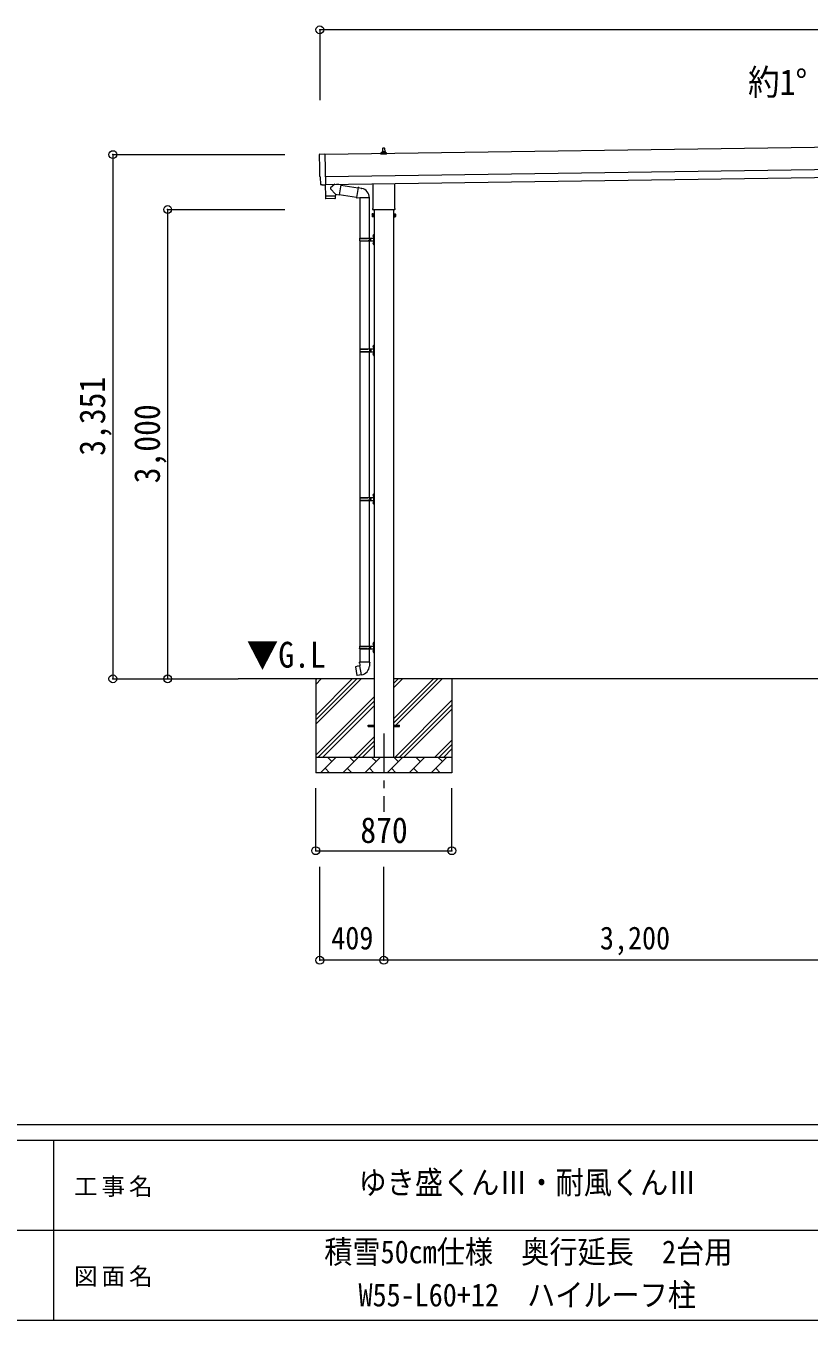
# Model space of a CAD drawing. Units: millimetres at full size, sheet at 1:50. Extents: x -14053 to 14053, y -9700 to 9700.
# Drawn here: x -924 to 4082, y -9700 to -1426 of the extents above; entities that cross this region are included whole.
import ezdxf
from ezdxf.enums import TextEntityAlignment as Align

# ---------------------------------------------------------------- set-up
doc = ezdxf.new("R2010")
doc.units = ezdxf.units.MM
doc.header["$LTSCALE"] = 50
doc.header["$PDMODE"] = 32
doc.header["$PDSIZE"] = 50
doc.linetypes.add('CHAIN1', pattern=[8, 5, -1, 1, -1])
for name, color, linetype, lineweight in [('0-1_Defpoints', 7, 'CHAIN1', 9), ('0-2_TEXT1', 4, 'Continuous', 9), ('0-3_SHAPE', 7, 'Continuous', 9), ('0-7_PARTS2', 7, 'Continuous', 9), ('0-8_TABLE1', 6, 'Continuous', 9), ('0-9_DIM1', 7, 'Continuous', 9), ('F-0', 7, 'Continuous', 9)]:
    doc.layers.add(name, color=color, linetype=linetype, lineweight=lineweight)
doc.styles.add('ＭＳ ゴシック', font='')
doc.styles.get('ＭＳ ゴシック').set_extended_font_data('MS Gothic')

msp = doc.modelspace()

# ---------------------------------------------------------------- linework, layer by layer
at = {"layer": '0-1_Defpoints'}
msp.add_line((1363.46, -5950.37), (1363.46, -6450.37), dxfattribs=at)
at = {"layer": '0-2_TEXT1'}
for p, q in [((6805.65, -2166.21), (987.06, -2249.33)), ((1353.46, -2235.32), (1353.46, -2231.11)), ((1354.46, -2231.11), (1372.46, -2231.11)), ((1357.46, -2231.11), (1358.19, -2207.59)), ((1359.19, -2206.61), (1367.74, -2206.61)), ((1368.74, -2207.59), (1369.46, -2231.11)), ((1373.46, -2235.32), (1373.46, -2231.11)), ((955.45, -2246.35), (986.99, -2244.25)), ((986.99, -2244.25), (989.83, -2443.08)), ((989.06, -2389.32), (6807.65, -2306.2)), ((1345.21, -2246.61), (1345.21, -2238.9)), ((1381.71, -2246.61), (1345.21, -2246.61)), ((1345.6, -2238.11), (1381.33, -2238.11)), ((1345.98, -2237.93), (1352.7, -2236.3)), ((1353.08, -2236.11), (1373.85, -2236.11)), ((1380.95, -2237.93), (1374.23, -2236.3)), ((1381.71, -2246.61), (1381.71, -2238.9)), ((989.78, -2439.32), (6808.37, -2356.19)), ((970.2, -2443.36), (963.28, -2443.1)), ((1295.16, -2590.6), (1295.16, -2434.95)), ((1431.76, -2433), (1431.76, -2590.6)), ((1289.46, -2628.87), (1290.22, -2627.56)), ((1289.46, -2628.87), (1289.46, -2645.87)), ((1289.46, -2645.87), (1290.22, -2647.19)), ((1296.46, -2627.56), (1290.22, -2627.56)), ((1296.46, -2632.46), (1290.22, -2632.46)), ((1296.46, -2642.28), (1290.22, -2642.28)), ((1296.46, -2647.19), (1290.22, -2647.19)), ((1293.46, -2599.37), (1293.46, -2593.87)), ((1431.4, -2602.87), (1295.53, -2602.87)), ((1296.46, -2647.19), (1296.46, -2627.56)), ((1296.46, -2628.17), (1298.96, -2628.17)), ((1298.96, -2646.57), (1296.46, -2646.57)), ((1300.96, -2602.87), (1300.96, -6100.37)), ((1425.96, -2602.87), (1425.96, -6100.37)), ((1430.46, -2628.17), (1427.96, -2628.17)), ((1427.96, -2646.57), (1430.46, -2646.57)), ((1430.46, -2647.19), (1430.46, -2627.56)), ((1430.46, -2627.56), (1436.7, -2627.56)), ((1430.46, -2632.46), (1436.7, -2632.46)), ((1430.46, -2642.28), (1436.7, -2642.28)), ((1430.46, -2647.19), (1436.7, -2647.19)), ((1433.46, -2593.87), (1433.46, -2599.37)), ((1437.46, -2628.87), (1436.7, -2627.56)), ((1437.46, -2645.87), (1436.7, -2647.19)), ((1437.46, -2628.87), (1437.46, -2645.87)), ((1425.96, -2647.87), (1427.96, -2647.87)), ((1263.46, -5895.87), (1300.96, -5895.87)), ((1263.46, -5904.87), (1263.46, -5895.87)), ((1263.46, -5904.87), (1300.96, -5904.87)), ((1425.96, -5895.87), (1463.46, -5895.87)), ((1425.96, -5904.87), (1463.46, -5904.87)), ((1463.46, -5904.87), (1463.46, -5895.87))]:
    msp.add_line(p, q, dxfattribs=at)
for points in [[(960.4, -2440.15), (959.73, -2393.13), (959.12, -2393.13)], [(970.94, -2443.08), (971.6, -2442.44), (989.83, -2443.09)], [(1427.96, -2647.87), (1427.96, -2626.87), (1425.96, -2626.87)]]:
    msp.add_lwpolyline(points, dxfattribs=at)
msp.add_lwpolyline([(1298.96, -2647.87), (1298.96, -2626.87), (1300.96, -2626.87), (1300.96, -2647.87)], close=True, dxfattribs=at)
for centre, radius, start, end in [((1357.55, -2231.74), 4.13, 90, 171.17633), ((1354.46, -2232.11), 1, 90, 180), ((1359.19, -2207.61), 1, 90, 178.60509), ((1366.8, -2231.11), 4.83, 133.60282, 180), ((1360.13, -2231.11), 4.83, 0, 46.39718), ((1367.74, -2207.61), 1, 1.39491, 90), ((1369.38, -2231.74), 4.13, 8.82367, 90), ((1372.46, -2232.11), 1, 0, 90), ((1346.21, -2238.9), 1, 103.62699, 180), ((1352.46, -2235.32), 1, 283.62699, 0), ((1374.46, -2235.32), 1, 180, 256.37301), ((1380.71, -2238.9), 1, 0, 76.37301), ((1293.81, -2630.01), 4.34, 145.61575, 214.38425), ((1305.7, -2637.37), 16.24, 162.41205, 197.58795), ((1293.81, -2644.73), 4.34, 145.61575, 214.38425), ((1297.46, -2593.87), 4, 125.09963, 180), ((1297.46, -2599.37), 4, 180, 194.47751), ((1297.46, -2599.37), 4, 194.47751, 241.04498), ((1429.46, -2599.37), 4, 298.95502, 345.52249), ((1429.46, -2593.87), 4, 0, 54.90037), ((1429.46, -2599.37), 4, 345.52249, 0), ((1421.22, -2637.37), 16.24, 342.41205, 17.58795), ((1433.12, -2630.01), 4.34, 325.61575, 34.38425), ((1433.12, -2644.73), 4.34, 325.61575, 34.38425)]:
    msp.add_arc(centre, radius, start, end, dxfattribs=at)
for centre, major_axis, ratio, start_param, end_param in [((955.65, -2249.34), (-3, -0.04), 0.99863, 4.7647489, 6.2979817), ((-3808.72, -2387.84), (4762.89, 68.04), 0.99863, 6.2686928, 6.2979817), ((959.06, -2388.74), (-4.41, -0.06), 0.99863, 6.2686928, 7.8539816), ((963.4, -2440.1), (-2.15, -2.1), 0.9974, 5.5252311, 7.0411395), ((970.24, -2442.36), (-0.717, -0.7), 0.9974, 0.7579542, 1.5707963)]:
    msp.add_ellipse(centre, major_axis=major_axis, ratio=ratio, start_param=start_param, end_param=end_param, dxfattribs=at)
at = {"layer": '0-3_SHAPE'}
for p, q in [((1300.96, -5600.37), (431.93, -5600.37)), ((928.46, -5600.37), (928.46, -6200.37)), ((928.46, -5833.85), (1161.94, -5600.37)), ((928.46, -5862.14), (1190.23, -5600.37)), ((928.46, -5890.42), (1218.51, -5600.37)), ((928.46, -5607.58), (935.67, -5600.37)), ((928.46, -5635.86), (963.95, -5600.37)), ((4500.96, -5600.37), (1425.96, -5600.37)), ((1425.96, -5629.2), (1454.79, -5600.37)), ((1425.96, -5657.48), (1483.07, -5600.37)), ((1425.96, -5912.04), (1737.63, -5600.37)), ((1425.96, -5855.47), (1681.06, -5600.37)), ((1425.96, -5883.76), (1709.35, -5600.37)), ((1798.46, -5600.37), (1798.46, -6200.37)), ((928.46, -6088.41), (1300.96, -5715.91)), ((944.79, -6100.37), (1300.96, -5744.2)), ((973.07, -6100.37), (1300.96, -5772.48)), ((1435.62, -6100.37), (1798.46, -5737.53)), ((1463.9, -6100.37), (1798.46, -5765.81)), ((1492.19, -6100.37), (1798.46, -5794.1)), ((1171.06, -6100.37), (1300.96, -5970.47)), ((1199.35, -6100.37), (1300.96, -5998.76)), ((1227.63, -6100.37), (1300.96, -6027.04)), ((1690.18, -6100.37), (1798.46, -5992.09)), ((1718.46, -6100.37), (1798.46, -6020.37)), ((928.46, -6100.37), (1798.46, -6100.37)), ((959.91, -6200.37), (1059.91, -6100.37)), ((1031.36, -6128.93), (1002.8, -6100.37)), ((1101.33, -6200.37), (1201.33, -6100.37)), ((1172.78, -6128.93), (1144.22, -6100.37)), ((1242.75, -6200.37), (1342.75, -6100.37)), ((1314.2, -6128.93), (1285.65, -6100.37)), ((1384.17, -6200.37), (1484.17, -6100.37)), ((1455.62, -6128.93), (1427.07, -6100.37)), ((1525.59, -6200.37), (1625.59, -6100.37)), ((1597.04, -6128.93), (1568.49, -6100.37)), ((1667.02, -6200.37), (1767.02, -6100.37)), ((1738.46, -6128.93), (1709.91, -6100.37)), ((1746.75, -6100.37), (1798.46, -6048.66)), ((1798.46, -6200.37), (928.46, -6200.37)), ((988.46, -6171.82), (1017.02, -6200.37)), ((1129.88, -6171.82), (1158.44, -6200.37)), ((1271.31, -6171.82), (1299.86, -6200.37)), ((1412.73, -6171.82), (1441.28, -6200.37)), ((1554.15, -6171.82), (1582.7, -6200.37)), ((1695.57, -6171.82), (1724.12, -6200.37))]:
    msp.add_line(p, q, dxfattribs=at)
at = {"layer": '0-8_TABLE1'}
for p, q in [((954.46, -1451.26), (954.46, -1901.26)), ((8174.46, -1451.26), (954.46, -1451.26)), ((-368.07, -2249.01), (731.93, -2249.01)), ((-368.07, -2249.01), (-368.07, -5600.37)), ((-18.07, -2600.37), (731.93, -2600.37)), ((-18.07, -2600.37), (-18.07, -5600.37)), ((-368.07, -5600.37), (431.93, -5600.37)), ((928.46, -6699.37), (928.46, -6299.37)), ((1798.46, -6699.37), (1798.46, -6299.37)), ((928.46, -6699.37), (1798.46, -6699.37)), ((954.46, -7399.37), (954.46, -6801.37)), ((1363.46, -7399.37), (1363.46, -6801.37)), ((1363.46, -7399.37), (954.46, -7399.37)), ((4563.46, -7399.37), (1363.46, -7399.37))]:
    msp.add_line(p, q, dxfattribs=at)
for p in [(954.46, -1451.26), (-368.07, -2249.01), (-18.07, -2600.37), (-368.07, -5600.37), (-18.07, -5600.37), (928.46, -6699.37), (1798.46, -6699.37), (954.46, -7399.37), (1363.46, -7399.37)]:
    msp.add_point(p, dxfattribs=at)
at = {"layer": '0-9_DIM1'}
for p, q in [((1054.27, -2501.38), (1023.4, -2468.28)), ((1051.22, -2438.44), (1023.58, -2460.95)), ((1088.85, -2442.45), (1063.01, -2438.27)), ((1088.85, -2442.45), (1078.68, -2505.33)), ((1088.55, -2444.28), (1199.59, -2461.43)), ((1199.91, -2459.62), (1188.85, -2522.35)), ((1199.91, -2459.62), (1219.55, -2463.43)), ((1204.62, -2458.26), (1205.03, -2460.61)), ((1219.55, -2463.43), (1221.23, -2465.06)), ((1221.23, -2465.06), (1223.35, -2465.51)), ((990.46, -2515.31), (990.88, -2528.36)), ((1051.46, -2530.44), (993.92, -2531.27)), ((994.95, -2514.25), (994.98, -2515.25)), ((1049.94, -2513.46), (1049.94, -2514.46)), ((1054.27, -2501.38), (1078.68, -2505.33)), ((1054.27, -2501.38), (1054.44, -2513.4)), ((1078.98, -2503.51), (1189.17, -2520.53)), ((1188.85, -2522.35), (1208.61, -2525.48)), ((1188.85, -2522.35), (1189.25, -2524.6)), ((1189.25, -2524.6), (1192.81, -2525.23)), ((1192.81, -2525.23), (1194, -2523.16)), ((1208.61, -2525.48), (1210.81, -2524.49)), ((1271.11, -2524.89), (1209.93, -2524.89)), ((1210.96, -2524.89), (1210.96, -2783.38)), ((1270.96, -2524.89), (1270.96, -3491.37)), ((1207.96, -2785.38), (1258.29, -2785.38)), ((1207.96, -2799.38), (1258.29, -2799.38)), ((1208.96, -2783.38), (1294.96, -2783.38)), ((1208.96, -2783.38), (1208.96, -2785.38)), ((1208.96, -2801.38), (1208.96, -2799.38)), ((1208.96, -2801.38), (1294.96, -2801.38)), ((1210.96, -2801.38), (1210.96, -3493.37)), ((1267.96, -2783.38), (1267.96, -2787.88)), ((1267.96, -2787.88), (1269.96, -2787.88)), ((1267.96, -2801.38), (1267.96, -2796.88)), ((1267.96, -2796.88), (1269.96, -2796.88)), ((1269.96, -2787.88), (1269.96, -2796.88)), ((1275.96, -2783.38), (1275.96, -2801.38)), ((1275.96, -2787.88), (1278.96, -2787.88)), ((1275.96, -2796.88), (1278.96, -2796.88)), ((1278.96, -2787.88), (1278.96, -2796.88)), ((1294.66, -2766.23), (1296.71, -2767.23)), ((1295.93, -2764.23), (1296.56, -2764.23)), ((1295.93, -2764.23), (1295.93, -2772.53)), ((1295.93, -2772.53), (1296.56, -2772.53)), ((1295.93, -2812.23), (1296.56, -2812.23)), ((1295.93, -2812.23), (1295.93, -2820.53)), ((1296.56, -2764.23), (1296.96, -2764.63)), ((1296.56, -2812.23), (1296.56, -2820.53)), ((1296.56, -2812.23), (1296.96, -2812.63)), ((1296.71, -2767.23), (1297.32, -2768.38)), ((1296.96, -2760.38), (1299.96, -2758.88)), ((1296.96, -2760.38), (1296.96, -2824.38)), ((1299.96, -2758.88), (1299.96, -2825.88)), ((1299.96, -2758.88), (1300.96, -2758.88)), ((1300.96, -2758.88), (1300.96, -2825.88)), ((1294.66, -2814.23), (1296.71, -2815.23)), ((1295.93, -2820.53), (1296.56, -2820.53)), ((1296.56, -2820.53), (1296.96, -2820.13)), ((1296.71, -2815.23), (1297.32, -2816.38)), ((1296.96, -2824.38), (1299.96, -2825.88)), ((1299.96, -2825.88), (1300.96, -2825.88)), ((1294.66, -3474.22), (1296.71, -3475.22)), ((1295.93, -3472.22), (1296.56, -3472.22)), ((1295.93, -3472.22), (1295.93, -3480.52)), ((1296.56, -3472.22), (1296.96, -3472.62)), ((1296.96, -3468.37), (1299.96, -3466.87)), ((1296.96, -3468.37), (1296.96, -3532.37)), ((1299.96, -3466.87), (1299.96, -3533.87)), ((1299.96, -3466.87), (1300.96, -3466.87)), ((1300.96, -3466.87), (1300.96, -3533.87)), ((1210.46, -3493.37), (1260.79, -3493.37)), ((1210.46, -3507.37), (1260.79, -3507.37)), ((1210.96, -3507.37), (1210.96, -4441.37)), ((1211.46, -3491.37), (1211.46, -3493.37)), ((1211.46, -3491.37), (1294.96, -3491.37)), ((1211.46, -3509.37), (1211.46, -3507.37)), ((1211.46, -3509.37), (1294.96, -3509.37)), ((1270.46, -3491.37), (1270.46, -3495.87)), ((1270.46, -3495.87), (1272.46, -3495.87)), ((1270.46, -3509.37), (1270.46, -3504.87)), ((1270.46, -3504.87), (1272.46, -3504.87)), ((1270.96, -3509.37), (1270.96, -4441.37)), ((1272.46, -3495.87), (1272.46, -3504.87)), ((1278.46, -3491.37), (1278.46, -3509.37)), ((1278.46, -3495.87), (1281.46, -3495.87)), ((1278.46, -3504.87), (1281.46, -3504.87)), ((1281.46, -3495.87), (1281.46, -3504.87)), ((1294.66, -3522.22), (1296.71, -3523.22)), ((1295.93, -3480.52), (1296.56, -3480.52)), ((1295.93, -3520.22), (1296.56, -3520.22)), ((1295.93, -3520.22), (1295.93, -3528.52)), ((1295.93, -3528.52), (1296.56, -3528.52)), ((1296.56, -3520.22), (1296.56, -3528.52)), ((1296.56, -3520.22), (1296.96, -3520.62)), ((1296.56, -3528.52), (1296.96, -3528.12)), ((1296.71, -3475.22), (1297.32, -3476.37)), ((1296.71, -3523.22), (1297.32, -3524.37)), ((1296.96, -3532.37), (1299.96, -3533.87)), ((1299.96, -3533.87), (1300.96, -3533.87)), ((1210.46, -4443.37), (1260.79, -4443.37)), ((1210.46, -4457.37), (1260.79, -4457.37)), ((1210.96, -4459.36), (1210.96, -5391.37)), ((1211.46, -4441.37), (1211.46, -4443.37)), ((1211.46, -4441.37), (1294.96, -4441.37)), ((1211.46, -4459.37), (1211.46, -4457.37)), ((1211.46, -4459.37), (1294.96, -4459.37)), ((1270.46, -4441.37), (1270.46, -4445.87)), ((1270.46, -4445.87), (1272.46, -4445.87)), ((1270.46, -4459.37), (1270.46, -4454.87)), ((1270.46, -4454.87), (1272.46, -4454.87)), ((1270.96, -4459.36), (1270.96, -5391.37)), ((1272.46, -4445.87), (1272.46, -4454.87)), ((1278.46, -4441.37), (1278.46, -4459.37)), ((1278.46, -4445.87), (1281.46, -4445.87)), ((1278.46, -4454.87), (1281.46, -4454.87)), ((1281.46, -4445.87), (1281.46, -4454.87)), ((1294.66, -4424.22), (1296.71, -4425.22)), ((1295.93, -4422.22), (1296.56, -4422.22)), ((1295.93, -4422.22), (1295.93, -4430.52)), ((1295.93, -4430.52), (1296.56, -4430.52)), ((1296.56, -4422.22), (1296.96, -4422.62)), ((1296.71, -4425.22), (1297.32, -4426.37)), ((1296.96, -4418.37), (1299.96, -4416.87)), ((1296.96, -4418.37), (1296.96, -4482.37)), ((1299.96, -4416.87), (1299.96, -4483.87)), ((1299.96, -4416.87), (1300.96, -4416.87)), ((1300.96, -4416.87), (1300.96, -4483.87)), ((1294.66, -4472.22), (1296.71, -4473.22)), ((1295.93, -4470.22), (1296.56, -4470.22)), ((1295.93, -4470.22), (1295.93, -4478.52)), ((1295.93, -4478.52), (1296.56, -4478.52)), ((1296.56, -4470.22), (1296.56, -4478.52)), ((1296.56, -4470.22), (1296.96, -4470.62)), ((1296.56, -4478.52), (1296.96, -4478.12)), ((1296.71, -4473.22), (1297.32, -4474.37)), ((1296.96, -4482.37), (1299.96, -4483.87)), ((1299.96, -4483.87), (1300.96, -4483.87)), ((1294.66, -5374.22), (1296.71, -5375.22)), ((1295.93, -5372.22), (1296.56, -5372.22)), ((1295.93, -5372.22), (1295.93, -5380.52)), ((1296.56, -5372.22), (1296.96, -5372.62)), ((1296.71, -5375.22), (1297.32, -5376.37)), ((1296.96, -5368.37), (1299.96, -5366.87)), ((1296.96, -5368.37), (1296.96, -5432.37)), ((1299.96, -5366.87), (1299.96, -5433.87)), ((1299.96, -5366.87), (1300.96, -5366.87)), ((1300.96, -5366.87), (1300.96, -5433.87)), ((1207.96, -5393.37), (1258.29, -5393.37)), ((1207.96, -5407.37), (1258.29, -5407.37)), ((1208.96, -5391.37), (1294.96, -5391.37)), ((1208.96, -5391.37), (1208.96, -5393.37)), ((1208.96, -5409.37), (1208.96, -5407.37)), ((1208.96, -5409.37), (1294.96, -5409.37)), ((1210.96, -5409.37), (1210.96, -5494.3)), ((1267.96, -5391.37), (1267.96, -5395.87)), ((1267.96, -5395.87), (1269.96, -5395.87)), ((1267.96, -5409.37), (1267.96, -5404.87)), ((1267.96, -5404.87), (1269.96, -5404.87)), ((1269.96, -5395.87), (1269.96, -5404.87)), ((1270.96, -5409.37), (1270.96, -5494.3)), ((1275.96, -5391.37), (1275.96, -5409.37)), ((1275.96, -5395.87), (1278.96, -5395.87)), ((1275.96, -5404.87), (1278.96, -5404.87)), ((1278.96, -5395.87), (1278.96, -5404.87)), ((1294.66, -5422.22), (1296.71, -5423.22)), ((1295.93, -5380.52), (1296.56, -5380.52)), ((1295.93, -5420.22), (1296.56, -5420.22)), ((1295.93, -5420.22), (1295.93, -5428.52)), ((1295.93, -5428.52), (1296.56, -5428.52)), ((1296.56, -5420.22), (1296.56, -5428.52)), ((1296.56, -5420.22), (1296.96, -5420.62)), ((1296.56, -5428.52), (1296.96, -5428.12)), ((1296.71, -5423.22), (1297.32, -5424.37)), ((1296.96, -5432.37), (1299.96, -5433.87)), ((1299.96, -5433.87), (1300.96, -5433.87)), ((1182.5, -5522.75), (1181.69, -5523.92)), ((1181.69, -5523.92), (1191.31, -5578.48)), ((1210.37, -5517.5), (1182.5, -5522.75)), ((1195.24, -5520.15), (1195.03, -5520.39)), ((1209.11, -5494.3), (1206.96, -5495.08)), ((1206.96, -5495.08), (1206.96, -5498.7)), ((1206.96, -5498.7), (1209.2, -5499.51)), ((1272.81, -5494.3), (1209.11, -5494.3)), ((1209.11, -5494.3), (1209.46, -5514.3)), ((1209.46, -5514.3), (1210.81, -5516.3)), ((1220.73, -5574.8), (1210.59, -5517.32)), ((1210.62, -5516.5), (1210.62, -5517.21)), ((1210.81, -5516.3), (1210.78, -5516.3)), ((1271.15, -5516.24), (1271.08, -5518.4)), ((1272.46, -5514.3), (1271.15, -5516.24)), ((1272.81, -5494.3), (1272.46, -5514.3)), ((1274.96, -5498.7), (1272.72, -5499.51)), ((1272.81, -5494.3), (1274.96, -5495.08)), ((1274.96, -5495.08), (1274.96, -5498.7)), ((1205.34, -5577.39), (1205.06, -5577.23)), ((1221.03, -5575.56), (1220.79, -5574.9))]:
    msp.add_line(p, q, dxfattribs=at)
for points in [[(989.43, -2443.07), (990.45, -2514.31), (1054.44, -2513.4)], [(1199.91, -2459.62), (1201.06, -2457.64), (1204.62, -2458.26)], [(1054.42, -2527.45), (1054.46, -2514.4), (990.46, -2515.31)], [(1294.66, -2770.53), (1296.71, -2769.53), (1297.32, -2768.38)], [(1296.56, -2764.23), (1296.56, -2772.53), (1296.96, -2772.13)], [(1294.66, -2818.53), (1296.71, -2817.53), (1297.32, -2816.38)], [(1296.56, -3472.22), (1296.56, -3480.52), (1296.96, -3480.12)], [(1294.66, -3478.52), (1296.71, -3477.52), (1297.32, -3476.37)], [(1294.66, -3526.52), (1296.71, -3525.52), (1297.32, -3524.37)], [(1294.66, -4428.52), (1296.71, -4427.52), (1297.32, -4426.37)], [(1296.56, -4422.22), (1296.56, -4430.52), (1296.96, -4430.12)], [(1294.66, -4476.52), (1296.71, -4475.52), (1297.32, -4474.37)], [(1294.66, -5378.52), (1296.71, -5377.52), (1297.32, -5376.37)], [(1296.56, -5372.22), (1296.56, -5380.52), (1296.96, -5380.12)], [(1294.66, -5426.52), (1296.71, -5425.52), (1297.32, -5424.37)], [(1197.49, -5519.93), (1197.21, -5519.78), (1195.24, -5520.15)], [(1220.46, -5574.7), (1192.47, -5579.3), (1191.31, -5578.48)], [(1207.52, -5576.83), (1207.31, -5577.07), (1205.34, -5577.39)]]:
    msp.add_lwpolyline(points, dxfattribs=at)
for centre, radius, start, end in [((1026.89, -2464.69), 5, 131.47396, 225.79244), ((1210.81, -2524.49), 60.3, 359.62495, 78), ((993.88, -2528.27), 3, 181.81845, 270.86677), ((1051.42, -2527.44), 3, 270.81845, 359.81845), ((1256.71, -2792.38), 49.25, 171.82876, 180.00002), ((1256.71, -2792.38), 49.25, 180.00002, 188.17127), ((1258.29, -2783.38), 2, 270, 359.99998), ((1258.29, -2801.38), 2, 0.00005, 90.00004), ((1300.26, -2768.38), 6, 136.21765, 223.78235), ((1300.26, -2816.38), 6, 136.21765, 223.78235), ((1294.96, -2781.38), 2, 270, 359.99998), ((1294.96, -2803.38), 2, 0.00005, 90.00004), ((1300.26, -3476.37), 6, 136.21765, 223.78235), ((1259.21, -3500.37), 49.25, 171.82876, 180.00002), ((1259.21, -3500.37), 49.25, 180.00002, 188.17127), ((1260.79, -3491.37), 2, 270, 359.99998), ((1260.79, -3509.37), 2, 0.00005, 90.00004), ((1300.26, -3524.37), 6, 136.21765, 223.78235), ((1294.96, -3489.37), 2, 270, 359.99998), ((1294.96, -3511.37), 2, 0.00005, 90.00004), ((1259.21, -4450.37), 49.25, 171.82876, 180.00002), ((1259.21, -4450.37), 49.25, 180.00002, 188.17127), ((1260.79, -4441.37), 2, 270, 359.99998), ((1260.79, -4459.37), 2, 0.00005, 90.00004), ((1300.26, -4426.37), 6, 136.21765, 223.78235), ((1294.96, -4439.37), 2, 270, 359.99998), ((1294.96, -4461.37), 2, 0.00005, 90.00004), ((1300.26, -4474.37), 6, 136.21765, 223.78235), ((1300.26, -5376.37), 6, 136.21765, 223.78235), ((1256.71, -5400.37), 49.25, 171.82876, 180.00002), ((1256.71, -5400.37), 49.25, 180.00002, 188.17127), ((1258.29, -5391.37), 2, 270, 359.99998), ((1258.29, -5409.37), 2, 0.00005, 90.00004), ((1300.26, -5424.37), 6, 136.21765, 223.78235), ((1294.96, -5389.37), 2, 270, 359.99998), ((1294.96, -5411.37), 2, 0.00005, 90.00004), ((1210.32, -5517.21), 0.3, 280.66842, 0), ((1210.82, -5516.5), 0.2, 100, 180), ((1210.81, -5516.3), 60.3, 279.96938, 358), ((1220.51, -5575), 0.3, 20, 99.33158), ((1221.22, -5575.49), 0.2, 200, 279.96938)]:
    msp.add_arc(centre, radius, start, end, dxfattribs=at)
at = {"layer": 'F-0', "color": 5, "lineweight": 5}
for p, q in [((-14053.43, -8450), (13346.57, -8450)), ((-14053.43, -8550), (8901.98, -8550)), ((-748.03, -8550), (-748.03, -9700)), ((-5748.03, -9125), (4501.97, -9125)), ((-14053.43, -9700), (13346.57, -9700))]:
    msp.add_line(p, q, dxfattribs=at)

# ---------------------------------------------------------------- texts
at = {"layer": '0-7_PARTS2', "style": 'ＭＳ ゴシック', "width": 0.9}
for s, p in [('約1°', (3691.56, -1917.76)), ('▼G.L', (486.59, -5578.16))]:
    msp.add_text(s, height=165, dxfattribs=at).set_placement(p, align=Align.BOTTOM_LEFT)
at = {"layer": '0-8_TABLE1', "color": 7, "style": 'ＭＳ ゴシック', "width": 0.9}
for s, p in [('3,351', (-368.07, -4174.69)), ('3,000', (-18.07, -4350.37))]:
    msp.add_text(s, height=165, rotation=90, dxfattribs=at).set_placement(p, align=Align.BOTTOM_LEFT)
for s, height, p in [('870', 165, (1213.46, -6699.37)), ('409', 146.6, (1027.71, -7374.37)), ('3,200', 146.6, (2744.71, -7374.37))]:
    msp.add_text(s, height=height, dxfattribs=at).set_placement(p, align=Align.BOTTOM_LEFT)
at = {"layer": 'F-0', "style": 'ＭＳ ゴシック', "width": 0.9}
for s, p in [('ゆき盛くんⅢ・耐風くんⅢ', (1201.97, -8937.5)), ('積雪50cm仕様\u3000奥行延長\u30002台用', (983.22, -9380.76)), ('W55-L60+12\u3000ハイルーフ柱', (1201.97, -9656.45))]:
    msp.add_text(s, height=146.6, dxfattribs=at).set_placement(p, align=Align.BOTTOM_LEFT)
at = {"layer": 'F-0', "char_height": 110, "attachment_point": 7, "style": 'ＭＳ ゴシック'}
for s, insert in [('\\T1.17;工事名', (-616.19, -8912.5)), ('\\T1.17;図面名', (-616.19, -9487.5))]:
    msp.add_mtext(s, dxfattribs=dict(at, insert=insert))

doc.saveas('drawing.dxf')
